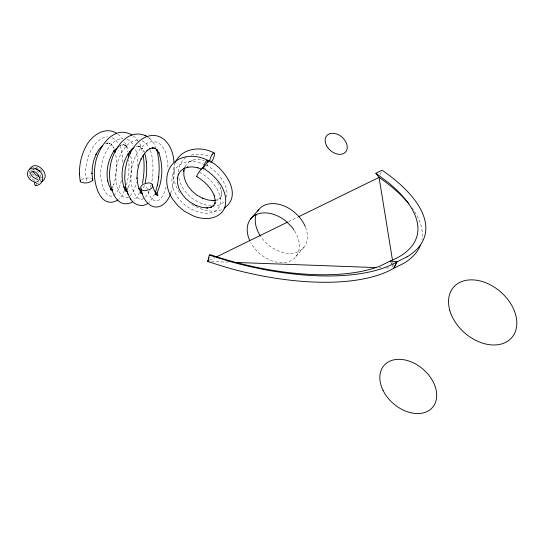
<?xml version="1.0" encoding="UTF-8"?>
<svg xmlns="http://www.w3.org/2000/svg" width="544" height="544" viewBox="0 0 544 544"><rect width="100%" height="100%" fill="white"/><g stroke="black" fill="none" stroke-linecap="round" stroke-linejoin="round"><path stroke-width="0.41" stroke-dasharray="2.72 2.04" d="M36.584 184.389L36.536 183.552M31.103 170.945L31.28 169.762M175.052 162.846C171.122 172.414 173.624 183.328 179.017 191.794L180.193 193.324M126.46 184.967C128.846 176.854 129.35 168.246 128.792 159.827M144.425 185.232L143.024 189.06M170.775 192.95C173.828 183.824 174.706 174.066 174.026 164.492M32.939 170.122L33.64 169.429M380.297 174.542L381.215 172.394M111.962 188.265L114.016 184.035L113.58 184.98C116.912 175.039 117.47 164.227 115.62 153.925M124.576 190.407L122.21 195.262L119.075 198.866M127.146 189.366L128.874 185.803L128.561 186.796C132.036 176.46 132.498 165.226 130.506 154.544M139.468 192.474L137.462 196.602L133.98 200.688M154.714 193.8L152.028 198.941L148.832 202.606M41.582 177.126L41.147 177.949M184.987 166.865L187.054 163.696L190.631 160.881L189.931 161.418L194.412 159.752L193.644 159.936L198.839 159.528L204.333 160.439M295.943 256.564L304.001 247.275M119.918 145.744L121.21 144.928L120.149 145.5L123.944 144.643L122.665 144.82L126.201 145.52L123.821 144.602L126.983 146.832L126.215 145.887L128.819 149.607M81.362 179.608L83.844 178.561A6.426 2.489 -6.5 0 1 88.645 178.01L91.304 178.466M209.522 260.284L214.846 257.686M288.592 221.632L297.718 217.172M221.53 209.732C214.003 212.527 205.816 210.895 198.58 208.026L191.236 204.088M105.454 143.779L109.283 142.916L106.726 143.045L110.262 143.738L109.086 143.181L112.241 145.398L111.37 144.534L113.961 148.226L113.526 147.254L114.322 149.437M136.333 146.778L138.598 146.275L137.312 146.35L140.842 147.043L138.543 145.948L142.718 148.886L141.726 148.192L144.269 151.81L143.677 150.946L144.187 152.361M36.156 183.709C44.894 182.356 40.576 170.483 33.646 169.721C25.282 170.007 30.226 179.955 35.863 180.642M216.24 200.083L217.797 199.784L216.845 200.233L220.327 198.03L219.538 198.805L221.653 195.466L221.163 196.438L221.782 192.154L221.653 193.147L220.701 188.142L220.898 188.945L218.654 184.185M211.48 261.555L227.589 262.147M379.372 267.702L381.065 267.764M386.152 267.947L391.238 268.138M35.87 167.164L40.95 170.197L42.983 173.271M38.08 178.078L34.544 176.134L32.055 173.584M149.722 138.523C152.402 140.95 154.714 144.214 155.876 147.703M148.022 137.333L150.715 139.223M133.341 136L135.368 137.428L138.904 142.304M117.994 134.28L120.897 136.571L122.284 138.55M217.342 182.179L218.328 183.505M124.596 141.848L127.446 149.498L127.813 151.851M139.822 143.616L142.773 152.81M392.836 262.398L393.38 265.73M142.276 140.93A29.689 17.734 -78.3 0 1 148.974 147.458M150.294 150.246A29.689 17.734 -78.3 0 1 151.497 154.074A29.689 11.397 -89 0 1 151.708 182.213M137.788 140.039A29.689 17.734 -78.3 0 0 116.593 183.634A29.689 11.397 -89 0 0 136.347 182.172M151.198 184.586A29.689 11.397 -89 0 1 150.314 187.816M149.246 190.815A29.689 11.397 -89 0 1 131.634 185.212A29.689 17.734 -78.3 0 1 143.446 145.622A29.689 17.734 -78.3 0 1 166.539 155.652A29.689 11.397 -89 0 1 168.014 169.606M166.036 186.993A29.689 11.397 -89 0 1 147.499 189.958M147.274 189.19A29.689 11.397 -89 0 1 146.683 186.789M112.186 137.775A29.689 17.734 -78.3 0 1 118.476 143.602M119.598 145.697A29.689 17.734 -78.3 0 1 121.407 150.926A29.689 11.397 -89 0 1 122.828 162.554M86.503 180.486A29.689 17.734 -78.3 0 1 107.698 136.891M121.298 180.594A29.689 11.397 -89 0 1 101.544 182.063A29.689 17.734 -78.3 0 1 122.74 138.468M137.924 166.45A29.689 11.397 -89 0 0 136.456 152.504A29.689 17.734 -78.3 0 0 134.32 146.615M127.228 139.352A29.689 17.734 -78.3 0 1 133.518 145.18M178.894 178.085A29.43 22.338 41.6 0 0 193.596 199.356A29.614 17.796 38 0 0 211.548 205.897M178.391 171.85A29.43 22.338 41.6 0 1 187.428 156.699M191.23 155.101A29.43 22.338 41.6 0 1 209.209 156.543M223.666 202.191A29.614 17.796 38 0 1 214.744 205.884M206.02 164.832A29.614 17.796 38 0 1 226.467 197.438M210.31 162.819A5.311 1.482 -68.2 0 1 209.943 162.697M204.932 164.839A29.43 22.338 41.6 0 0 173.482 172.4A29.43 22.338 41.6 0 0 187.17 206.686A29.614 17.796 38 0 0 219.824 205.435A29.614 17.796 38 0 0 199.594 172.156M207.679 163.744A5.311 1.482 -68.2 0 1 205.571 168.565M203.891 170.143A5.311 1.482 -68.2 0 1 203.524 170.02M294.603 230.901A29.43 20.856 40.9 0 1 287.402 261.99A29.43 20.856 40.9 0 1 250.743 242.556M305.558 227.317A29.43 20.856 40.9 0 1 294.488 252.94A29.43 20.856 40.9 0 1 260.943 236.769M411.93 207.679A167.838 68.299 15.1 0 1 421.933 240.081M391.598 263.956L390.864 262.534L391.592 263.962M393.06 266.805L391.966 264.67L393.054 266.805"/><path stroke-width="0.82" d="M158.719 177.371L159.215 168.837L158.834 160.704L157.522 152.252L156.699 149.981M80.328 181.512C78.282 170.51 80.036 159.059 84.694 148.934L84.946 148.492C89.665 137 104.434 125.399 116.64 133.328M39.318 179.724L40.045 177.432M215.254 200.192L214.737 203.769L215.227 202.79L213.112 206.128L213.901 205.353L210.426 207.556L211.371 207.108L206.7 208.005L207.604 207.937L201.974 207.407L195.949 205.455L196.35 205.639L190.23 202.327L185.416 198.24L181.472 193.344L178.915 188.401L177.473 183.036L177.392 177.847L177.33 178.65L178.575 174.053L178.146 174.821L180.628 171.02L184.205 168.205M155.38 192.433L157.536 184.742M142.433 183.342C144.221 174.073 144.745 164.465 143.14 155.135M145.241 182.757L146.39 175.637L146.724 168.756L146.39 161.595L146.438 162.03L145.472 155.904L144.446 153.068M157.42 185.443L158.773 177.038M407.109 256.85L396.984 261.834L390.13 261.113L379.977 266.043A161.82 65.409 15.2 0 1 210.147 254.66L209.324 255.095L207.72 261.548L209.066 257.72M184.79 167.491L183.75 171.326L183.811 170.524L183.899 175.712L185.341 181.077L188.047 186.279L191.842 190.917L196.656 195.004L202.776 198.315L202.375 198.125L208.4 200.076L214.03 200.607L213.126 200.682L215.458 200.233M125.793 187.245L124.909 189.713M140.141 191.094L140.454 190.108M29.614 169.395C35.312 158.229 52.265 175.086 41.84 181.682L42.044 181.506M170.551 193.718C168.218 201.355 160.358 210.106 151.674 205.999C144.922 202.518 141.141 194.031 140.814 186.816A6.072 3.57 -16.6 0 1 143.691 184.042L148.322 182.879A6.426 3.774 -16.6 0 1 151.994 184.008L154.272 190.488L156.359 194.521L155.632 193.399L157.95 195.731L156.801 194.786M228.541 261.079A169.347 68.456 15.2 0 0 396.984 261.834L393.795 268.226A167.838 67.844 15.2 0 1 226.834 267.512L207.244 261.399L208.937 261.46M396.984 261.834L393.781 268.233L403.879 263.262A167.838 68.299 15.1 0 0 420.267 245.704M175.256 162.493C181.873 147.744 201.3 145.812 214.18 153.034L214.404 153.49A5.311 1.482 -68.2 0 1 213.466 158.345A5.311 1.482 -68.2 0 1 210.8 162.608M212.126 154.489L212.745 153.666A5.311 1.482 -68.2 0 1 214.173 153.027M250.634 219.001L258.686 209.719M111.01 189.36L111.962 188.265M125.752 191.182L127.133 189.598M140.461 193.025L141.855 191.427M156.176 193.868L157.121 192.78L156.502 193.895C162.812 181.2 163.458 165.485 158.596 152.218L159.1 153.129L156.536 149.471L157.468 150.253L154.326 148.043L155.543 148.498L152 147.798L153.306 147.846L149.539 148.689M102.551 145.595L98.954 149.484L95.921 154.53L96.172 154.088L93.792 160.242L92.364 166.852L91.997 173.475L91.943 172.999L92.752 180.078M38.808 180.615L36.829 181.893M208.638 160.63L208.93 160.419C223.944 167.94 243.685 194.834 224.169 208.148M207.937 162.568A5.311 1.482 -68.2 0 0 207.978 160.813L207.754 160.358C196.731 154.53 181.662 154.34 172.645 163.914C163.921 173.754 165.689 188.809 172.598 199.118L177.84 205.707L184.117 211.038L192.154 215.349C202.905 220.646 220.048 220.184 224.903 207.108C229.194 190.611 215.71 175.562 202.504 167.742L202.212 167.953A5.311 0.49 -56 0 0 200.416 170.136L199.634 171.231A5.311 0.49 -56 0 0 196.976 176.358M118.626 146.56L113.791 151.212L114.281 150.572C108.181 159.365 105.828 170.571 107.726 181.084L107.535 180.309L109.072 185.477L111.126 189.455L110.364 188.374L112.078 190.108M133.382 148.26L132.104 149.07L132.852 148.328C122.577 158.25 119.456 174.563 124.297 187.857L123.91 186.81L125.936 190.74L125.072 189.713L127.337 191.998L126.84 191.672M150.708 148.328L146.907 150.729L147.737 150.09L144.099 154.027L141.025 159.134L141.222 158.651L138.808 164.893L137.36 171.598L136.986 178.316L137 177.827L137.686 183.858L139.271 189.183L138.754 188.19M111.33 189.516L111.84 189.217M118.068 199.927C99.056 211.024 92.242 179.398 94.942 166.709C96.247 150.266 112.622 123.508 131.995 135.055M216.369 256.938L287.837 222.006M298.479 216.804L379.073 177.412A167.838 68.299 15.1 0 1 408.979 203.878M392.435 259.896L379.073 177.412L375.877 173.264L382.133 170.245A169.347 68.911 15.1 0 1 407.096 256.836M155.822 194.521L157.134 193.902L155.951 194.392M132.26 202.116C113.478 211.324 107.59 180.411 110.058 168.334C111.357 151.681 126.575 126.976 146.01 135.912M147.71 203.497C141.698 207.842 133.246 204.524 130.152 198.247M183.505 168.742L187.986 167.076L187.218 167.26L192.413 166.852L197.907 167.763L197.452 167.606L201.239 169.123M35.931 185.429C44.214 185.11 44.887 173.475 38.168 170.102M141.005 193.059L141.61 193.011M234.376 262.392L375.979 267.58M110.942 189.856L112.438 189.938L110.888 189.523M156.271 194.643L157.78 194.834L156.216 194.412M140.746 192.692L142.31 193.113M37.903 179.534C35.38 178.758 30.722 176.535 30.505 173.121L31.219 172.04C34.673 169.98 38.767 174.284 39.542 177.67M209.324 255.095L228.534 261.086M35.51 168.776L36.985 169.347M38.692 176.494L35.571 174.774L33 171.741M35.197 182.192C21.488 178.554 28.009 160.908 39.773 171.346M196.683 176.569C204.428 181.132 211.269 187.721 214.472 196.268L214.275 195.466L215.234 200.471M144.949 135.164L147.356 136.857M375.877 173.264L388.307 182.6A161.82 65.851 15.1 0 1 390.136 261.12M36.013 182.492L35.006 182.335L34.578 183.668A1.591 0.925 78.7 0 0 35.156 185.15L35.673 185.443A1.761 1.02 78.7 0 0 36.169 185.3M142.521 193.848L140.76 192.073L141.386 193.276L139.094 188.836M140.78 188.768L141.372 189.577A6.426 3.774 -16.6 0 0 145.037 190.699L149.668 189.536A6.072 3.57 -16.6 0 0 152.551 186.762L152.585 184.81M173.91 161.969C173.427 150.43 166.858 136.014 153.66 135.436C142.82 135.347 134.565 144.323 130.104 153.347L126.929 161.534L125.147 169.803L124.685 178.085L125.582 186.565L128.098 194.256M127.582 193.263L130.778 199.451M129.581 151.708L130.342 153.809M114.58 150.164L115.376 152.347M128.058 153.415L128.676 157.332M79.404 173.461L79.465 173.937M80.607 180.241A6.072 2.353 -6.5 0 0 80.818 182.056L84.361 182.954A6.426 2.489 -6.5 0 0 89.155 182.403L92.398 180.724A6.072 2.353 -6.5 0 0 92.188 178.908M208.923 160.419A5.311 0.49 -56 0 1 208.896 160.908M203.136 168.756A5.311 0.49 -56 0 1 206.06 163.9L206.836 162.819A5.311 0.49 -56 0 1 208.631 160.63M209.658 161.493A5.311 1.482 -68.2 0 1 212.126 154.482M202.504 167.749A5.311 0.49 -56 0 1 202.47 168.239M203.232 168.817A5.311 1.482 -68.2 0 1 205.7 161.813L206.319 160.99A5.311 1.482 -68.2 0 1 207.747 160.351M249.689 240.414A29.43 20.856 40.9 0 1 255.571 214.955A29.43 20.856 40.9 0 1 286.239 221.422L291.666 226.841A29.43 20.856 40.9 0 1 294.154 230.2M260.474 236.076A29.43 20.856 40.9 0 1 256.108 214.594M257.788 210.99A29.43 20.856 40.9 0 1 281.778 205.115A29.43 20.856 40.9 0 1 305.259 226.59M449.752 310.25A38.502 27.275 40.9 0 0 506.954 341.659A38.502 27.275 40.9 0 0 491.293 285.362A38.502 27.275 40.9 0 0 449.752 310.25M326.454 145.438A12.464 8.833 40.9 0 0 345.59 152.028A12.464 8.833 40.9 0 0 336.586 133.98A12.464 8.833 40.9 0 0 326.454 145.438M383.166 390.619A32.062 22.719 40.9 0 0 432.378 407.572A32.062 22.719 40.9 0 0 409.224 361.141A32.062 22.719 40.9 0 0 383.166 390.619"/></g></svg>
